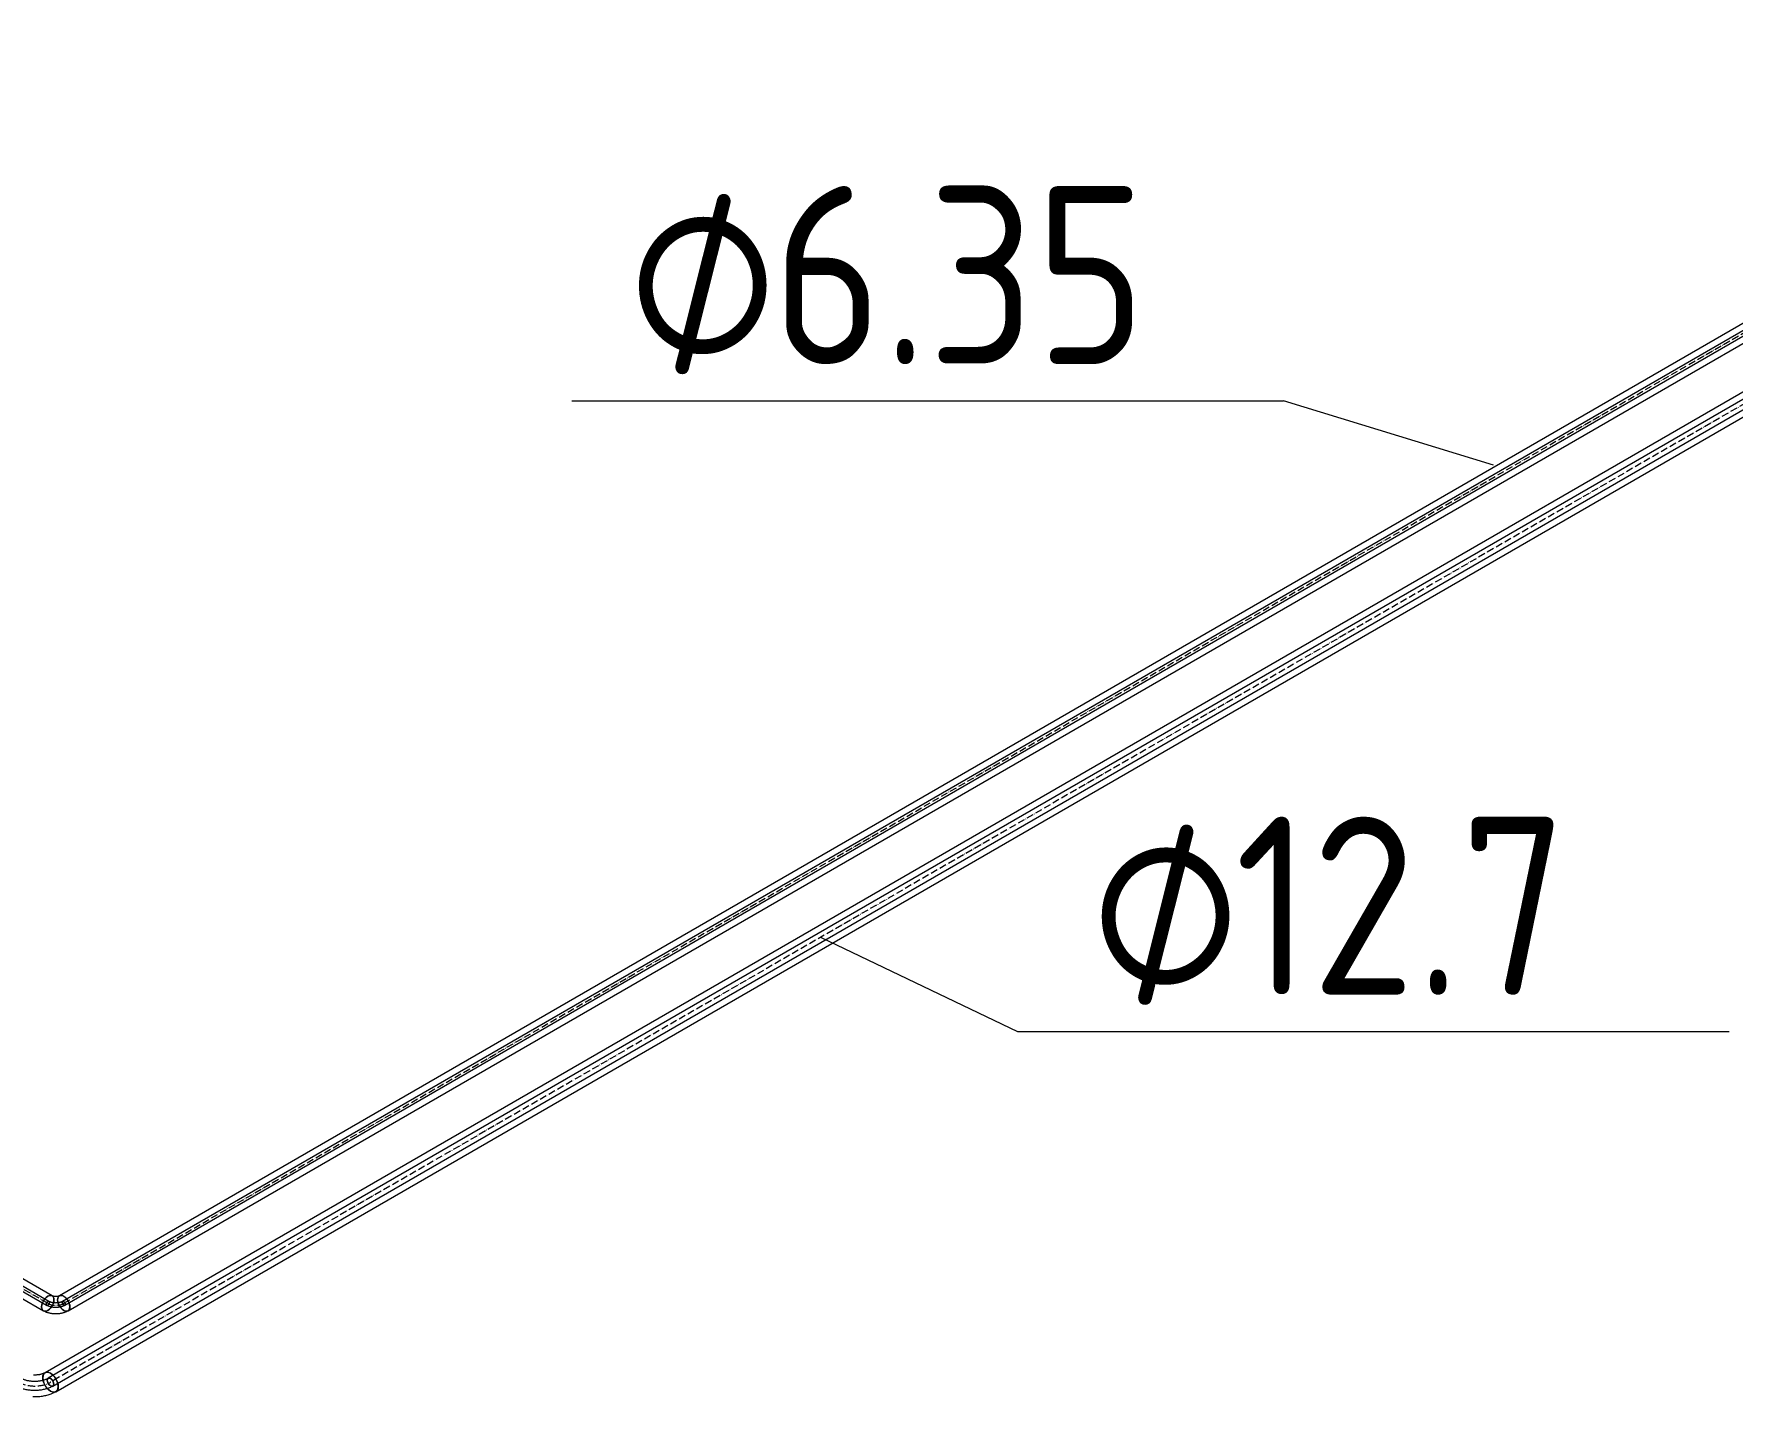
# Model space of a CAD drawing. Header units: millimetres. Extents: x -88595 to 880822, y -1054509 to -148035.
# Drawn here: x 425119 to 427505, y -355690 to -353769 of the extents above; entities that cross this region are included whole.
import ezdxf

# ---------------------------------------------------------------- set-up
doc = ezdxf.new("R2010")
doc.units = ezdxf.units.MM
doc.linetypes.add('$12$ADSK_Осевая', pattern=[14, 10, -2, 0, -2])
doc.linetypes.add('$13$ADSK_Осевая', pattern=[14, 10, -2, 0, -2])
for name, color, linetype, lineweight in [('Изоляция', 7, 'Continuous', 18), ('Марки', 7, 'Continuous', 20), ('Трубопровод', 7, 'Continuous', 18), ('Трубопроводы', 7, 'Continuous', 18)]:
    doc.layers.add(name, color=color, linetype=linetype, lineweight=lineweight)
doc.styles.add('$10$GOST Common', font='GOST_Common.ttf', dxfattribs={"width": 0.9, "height": 250})
doc.styles.add('$6$GOST Common_1', font='GOST_Common.ttf', dxfattribs={"width": 0.9, "height": 250})

# ---------------------------------------------------------------- blocks, each defined once
blk = doc.blocks.new('$0$ADSK_МедьПайка_Отвод-гнутая труба - Отвод _гнутая труба_-V141-В_ОВ3_1')
at = {"layer": 'Трубопроводы', "color": 190, "true_color": 0x8000ff}
for points in [[(-18424.4, 7882.6, 0), (-18425, 7882.4, 0), (-18425.5, 7882.3, 0), (-18426, 7882.5, 0), (-18426.3, 7882.8, 0), (-18426.5, 7883.3, 0), (-18426.6, 7883.9, 0), (-18426.5, 7884.6, 0), (-18426.3, 7885.4, 0), (-18426, 7886.1, 0), (-18425.5, 7886.8, 0), (-18425, 7887.4, 0), (-18424.4, 7887.8, 0)], [(-18426, 7882.5, 0), (-18425.6, 7882.2, 0), (-18425.3, 7882, 0), (-18424.9, 7881.8, 0), (-18424.5, 7881.5, 0), (-18424.2, 7881.2, 0), (-18423.8, 7880.9, 0), (-18423.4, 7880.6, 0), (-18423, 7880.2, 0), (-18422.7, 7879.9, 0), (-18422.3, 7879.5, 0), (-18422, 7879.1, 0), (-18421.6, 7878.7, 0), (-18421.3, 7878.3, 0), (-18420.9, 7877.8, 0), (-18420.6, 7877.4, 0), (-18420.3, 7877, 0), (-18420, 7876.5, 0), (-18419.7, 7876, 0), (-18419.4, 7875.5, 0), (-18419.1, 7875.1, 0), (-18418.8, 7874.6, 0), (-18418.6, 7874.1, 0), (-18418.3, 7873.6, 0), (-18418.1, 7873.1, 0), (-18417.9, 7872.6, 0), (-18417.7, 7872.1, 0), (-18417.5, 7871.5, 0), (-18417.3, 7871, 0), (-18417.1, 7870.5, 0), (-18417, 7870, 0), (-18416.8, 7869.5, 0), (-18416.7, 7869.1, 0), (-18416.6, 7868.6, 0), (-18416.5, 7868.1, 0), (-18416.5, 7867.6, 0), (-18416.4, 7867.2, 0), (-18416.4, 7866.7, 0), (-18416.3, 7866.3, 0), (-18416.3, 7865.9, 0), (-18416.3, 7865.8, 0)], [(-18424.4, 7887.8, 0), (-18423.8, 7888, 0), (-18423.3, 7888.1, 0), (-18422.8, 7888, 0), (-18422.4, 7887.6, 0), (-18422.2, 7887.1, 0), (-18422.1, 7886.5, 0), (-18422.2, 7885.8, 0), (-18422.4, 7885, 0), (-18422.8, 7884.3, 0), (-18423.3, 7883.6, 0), (-18423.8, 7883, 0), (-18424.4, 7882.6, 0)], [(-18422.8, 7888, 0), (-18422.3, 7887.6, 0), (-18421.7, 7887.3, 0), (-18421.2, 7886.9, 0), (-18420.7, 7886.5, 0), (-18420.1, 7886.1, 0), (-18419.6, 7885.7, 0), (-18419.1, 7885.3, 0), (-18418.7, 7884.8, 0), (-18418.2, 7884.3, 0), (-18417.7, 7883.8, 0), (-18417.2, 7883.3, 0), (-18416.8, 7882.8, 0), (-18416.3, 7882.3, 0), (-18415.9, 7881.7, 0), (-18415.5, 7881.2, 0), (-18415.1, 7880.6, 0), (-18414.7, 7880, 0), (-18414.3, 7879.4, 0), (-18413.9, 7878.8, 0), (-18413.6, 7878.2, 0), (-18413.2, 7877.6, 0), (-18412.9, 7876.9, 0), (-18412.6, 7876.3, 0), (-18412.3, 7875.7, 0), (-18412, 7875, 0), (-18411.7, 7874.4, 0), (-18411.5, 7873.7, 0), (-18411.3, 7873.1, 0), (-18411.1, 7872.4, 0), (-18410.9, 7871.8, 0), (-18410.7, 7871.1, 0), (-18410.5, 7870.4, 0), (-18410.4, 7869.8, 0), (-18410.3, 7869.1, 0), (-18410.2, 7868.5, 0), (-18410.1, 7867.8, 0), (-18410, 7867.2, 0), (-18410, 7866.6, 0), (-18410, 7865.9, 0), (-18410, 7865.8, 0)], [(-18410.9, 7864.5, 0), (-18411.6, 7864.2, 0), (-18412.3, 7864, 0), (-18413.2, 7863.9, 0), (-18414, 7864, 0), (-18414.7, 7864.2, 0), (-18415.4, 7864.5, 0), (-18415.9, 7864.8, 0), (-18416.2, 7865.3, 0), (-18416.3, 7865.8, 0), (-18416.2, 7866.2, 0), (-18415.9, 7866.7, 0), (-18415.4, 7867.1, 0)], [(-18415.4, 7867.1, 0), (-18414.7, 7867.3, 0), (-18414, 7867.5, 0), (-18413.2, 7867.6, 0), (-18412.3, 7867.5, 0), (-18411.6, 7867.3, 0), (-18410.9, 7867.1, 0), (-18410.4, 7866.7, 0), (-18410.1, 7866.2, 0), (-18410, 7865.8, 0), (-18410.1, 7865.3, 0), (-18410.4, 7864.8, 0), (-18410.9, 7864.5, 0)]]:
    blk.add_polyline3d(points, dxfattribs=at)
blk = doc.blocks.new('$0$ADSK_МедьПайка_Отвод-гнутая труба - Отвод _гнутая труба_-V144-В_ОВ3_1')
at = {"layer": 'Трубопроводы', "color": 134, "true_color": 0x00a6a6}
for points in [[(-18414.4, 7898.7, 0), (-18415.6, 7898.3, 0), (-18416.6, 7898.1, 0), (-18417.6, 7898.4, 0), (-18418.3, 7899.1, 0), (-18418.7, 7900.1, 0), (-18418.9, 7901.3, 0), (-18418.7, 7902.8, 0), (-18418.3, 7904.3, 0), (-18417.6, 7905.8, 0), (-18416.6, 7907.1, 0), (-18415.6, 7908.3, 0), (-18414.4, 7909.1, 0)], [(-18417.6, 7898.4, 0), (-18416.9, 7898, 0), (-18416.1, 7897.5, 0), (-18415.4, 7897, 0), (-18414.7, 7896.5, 0), (-18413.9, 7895.9, 0), (-18413.2, 7895.3, 0), (-18412.5, 7894.6, 0), (-18411.7, 7894, 0), (-18411, 7893.2, 0), (-18410.3, 7892.5, 0), (-18409.6, 7891.7, 0), (-18408.9, 7890.9, 0), (-18408.2, 7890.1, 0), (-18407.5, 7889.2, 0), (-18406.8, 7888.3, 0), (-18406.2, 7887.4, 0), (-18405.6, 7886.5, 0), (-18405, 7885.6, 0), (-18404.4, 7884.6, 0), (-18403.8, 7883.6, 0), (-18403.3, 7882.7, 0), (-18402.8, 7881.7, 0), (-18402.3, 7880.7, 0), (-18401.8, 7879.7, 0), (-18401.4, 7878.6, 0), (-18400.9, 7877.6, 0), (-18400.6, 7876.6, 0), (-18400.2, 7875.6, 0), (-18399.9, 7874.6, 0), (-18399.6, 7873.6, 0), (-18399.3, 7872.6, 0), (-18399.1, 7871.6, 0), (-18398.9, 7870.7, 0), (-18398.7, 7869.7, 0), (-18398.6, 7868.8, 0), (-18398.4, 7867.9, 0), (-18398.4, 7867, 0), (-18398.3, 7866.1, 0), (-18398.3, 7865.3, 0), (-18398.3, 7865, 0)], [(-18414.4, 7909.1, 0), (-18413.2, 7909.6, 0), (-18412.1, 7909.7, 0), (-18411.2, 7909.4, 0), (-18410.5, 7908.8, 0), (-18410.1, 7907.8, 0), (-18409.9, 7906.5, 0), (-18410.1, 7905.1, 0), (-18410.5, 7903.6, 0), (-18411.2, 7902.1, 0), (-18412.1, 7900.7, 0), (-18413.2, 7899.6, 0), (-18414.4, 7898.7, 0)], [(-18411.2, 7909.4, 0), (-18410.1, 7908.8, 0), (-18409.1, 7908.1, 0), (-18408, 7907.4, 0), (-18407, 7906.6, 0), (-18405.9, 7905.8, 0), (-18404.9, 7904.9, 0), (-18403.9, 7904, 0), (-18402.9, 7903.1, 0), (-18402, 7902.2, 0), (-18401, 7901.2, 0), (-18400.1, 7900.2, 0), (-18399.2, 7899.1, 0), (-18398.3, 7898.1, 0), (-18397.4, 7897, 0), (-18396.6, 7895.8, 0), (-18395.8, 7894.7, 0), (-18395, 7893.5, 0), (-18394.2, 7892.3, 0), (-18393.5, 7891.1, 0), (-18392.8, 7889.9, 0), (-18392.1, 7888.7, 0), (-18391.4, 7887.4, 0), (-18390.8, 7886.1, 0), (-18390.2, 7884.9, 0), (-18389.6, 7883.6, 0), (-18389.1, 7882.3, 0), (-18388.6, 7881, 0), (-18388.2, 7879.7, 0), (-18387.7, 7878.4, 0), (-18387.4, 7877, 0), (-18387, 7875.7, 0), (-18386.7, 7874.4, 0), (-18386.4, 7873.1, 0), (-18386.2, 7871.8, 0), (-18386, 7870.5, 0), (-18385.8, 7869.2, 0), (-18385.7, 7867.9, 0), (-18385.6, 7866.7, 0), (-18385.6, 7865.4, 0), (-18385.6, 7865, 0)], [(-18387.5, 7862.5, 0), (-18388.8, 7861.9, 0), (-18390.3, 7861.5, 0), (-18391.9, 7861.4, 0), (-18393.6, 7861.5, 0), (-18395.1, 7861.9, 0), (-18396.4, 7862.5, 0), (-18397.4, 7863.2, 0), (-18398.1, 7864.1, 0), (-18398.3, 7865, 0), (-18398.1, 7866, 0), (-18397.4, 7866.9, 0), (-18396.4, 7867.6, 0)], [(-18396.4, 7867.6, 0), (-18395.1, 7868.2, 0), (-18393.6, 7868.6, 0), (-18391.9, 7868.7, 0), (-18390.3, 7868.6, 0), (-18388.8, 7868.2, 0), (-18387.5, 7867.6, 0), (-18386.4, 7866.9, 0), (-18385.8, 7866, 0), (-18385.6, 7865, 0), (-18385.8, 7864.1, 0), (-18386.4, 7863.2, 0), (-18387.5, 7862.5, 0)]]:
    blk.add_polyline3d(points, dxfattribs=at)
blk = doc.blocks.new('$0$ADSK_M_Трубы - Диаметр_10-3265709-В_ОВ3_1')
at = {"layer": 'Марки'}
blk.add_line((-18838.4, 4128.3), (-17838.4, 4128.3), dxfattribs=at)

msp = doc.modelspace()

# ---------------------------------------------------------------- linework, layer by layer
at = {"layer": 'Изоляция', "color": 190, "true_color": 0x8000ff}
for p, q in [((428224.5, -353768.8), (425155.2, -355540.8)), ((425167.4, -355561.9), (428236.6, -353789.8)), ((424880.3, -355416.1), (425132.8, -355561.9)), ((425144.9, -355540.8), (424892.5, -355395))]:
    msp.add_line(p, q, dxfattribs=at)
at = {"layer": 'Изоляция', "color": 134, "true_color": 0x00a6a6}
for p, q in [((428212.7, -353871.9), (425135, -355648.8)), ((425150.4, -355675.4), (428228.1, -353898.5))]:
    msp.add_line(p, q, dxfattribs=at)
at = {"layer": 'Изоляция', "color": 190, "true_color": 0x8000ff}
for points in [[(425138.8, -355541.4, 0), (425136.6, -355543, 0), (425134.5, -355545.2, 0), (425132.8, -355547.8, 0), (425131.4, -355550.7, 0), (425130.5, -355553.6, 0), (425130.2, -355556.3, 0)], [(425130.2, -355556.3, 0), (425130.5, -355553.6, 0), (425131.4, -355550.7, 0), (425132.8, -355547.8, 0), (425134.5, -355545.2, 0), (425136.6, -355543, 0), (425138.8, -355541.4, 0)], [(425130.2, -355556.3, 0), (425130.5, -355558.7, 0), (425131.4, -355560.6, 0), (425132.8, -355561.9, 0), (425134.5, -355562.4, 0), (425136.6, -355562.2, 0), (425138.8, -355561.3, 0)], [(425138.8, -355561.3, 0), (425136.6, -355562.2, 0), (425134.5, -355562.4, 0), (425132.8, -355561.9, 0), (425131.4, -355560.6, 0), (425130.5, -355558.7, 0), (425130.2, -355556.3, 0)], [(425147.4, -355546.4, 0), (425147.2, -355544, 0), (425146.3, -355542.1, 0), (425144.9, -355540.8, 0), (425143.1, -355540.2, 0), (425141.1, -355540.5, 0), (425138.8, -355541.4, 0)], [(425138.8, -355541.4, 0), (425141.1, -355540.5, 0), (425143.1, -355540.2, 0), (425144.9, -355540.8, 0), (425146.3, -355542.1, 0), (425147.2, -355544, 0), (425147.4, -355546.4, 0)], [(425138.8, -355561.3, 0), (425141.1, -355559.7, 0), (425143.1, -355557.5, 0), (425144.9, -355554.9, 0), (425146.3, -355552, 0), (425147.2, -355549.1, 0), (425147.4, -355546.4, 0)], [(425147.4, -355546.4, 0), (425147.2, -355549.1, 0), (425146.3, -355552, 0), (425144.9, -355554.9, 0), (425143.1, -355557.5, 0), (425141.1, -355559.7, 0), (425138.8, -355561.3, 0)], [(425155.2, -355540.8, 0), (425155.1, -355540.9, 0), (425155, -355540.9, 0), (425154.8, -355541, 0), (425154.7, -355541.1, 0), (425154.5, -355541.1, 0), (425154.3, -355541.2, 0), (425154, -355541.3, 0), (425153.8, -355541.4, 0), (425153.5, -355541.4, 0), (425153.3, -355541.5, 0), (425153, -355541.6, 0), (425152.7, -355541.6, 0), (425152.3, -355541.7, 0), (425152, -355541.7, 0), (425151.7, -355541.8, 0), (425151.3, -355541.8, 0), (425151, -355541.8, 0), (425150.6, -355541.8, 0), (425150.3, -355541.8, 0), (425149.9, -355541.8, 0), (425149.6, -355541.8, 0), (425149.2, -355541.8, 0), (425148.9, -355541.8, 0), (425148.5, -355541.8, 0), (425148.2, -355541.7, 0), (425147.9, -355541.7, 0), (425147.6, -355541.6, 0), (425147.2, -355541.6, 0), (425147, -355541.5, 0), (425146.7, -355541.4, 0), (425146.4, -355541.4, 0), (425146.1, -355541.3, 0), (425145.9, -355541.2, 0), (425145.7, -355541.1, 0), (425145.5, -355541.1, 0), (425145.3, -355541, 0), (425145.2, -355540.9, 0), (425145.1, -355540.9, 0), (425145, -355540.8, 0), (425144.9, -355540.8, 0)], [(425161.3, -355541.4, 0), (425159.1, -355540.5, 0), (425157, -355540.2, 0), (425155.2, -355540.8, 0), (425153.8, -355542.1, 0), (425153, -355544, 0), (425152.7, -355546.4, 0)], [(425152.7, -355546.4, 0), (425152.9, -355544.3, 0), (425153.5, -355542.5, 0), (425154.6, -355541.3, 0), (425155.9, -355540.5, 0), (425157.6, -355540.2, 0), (425159.4, -355540.5, 0), (425161.3, -355541.4, 0)], [(425152.7, -355546.4, 0), (425153, -355549.1, 0), (425153.8, -355552, 0), (425155.2, -355554.9, 0), (425157, -355557.5, 0), (425159.1, -355559.7, 0), (425161.3, -355561.3, 0)], [(425161.3, -355561.3, 0), (425159.4, -355559.9, 0), (425157.6, -355558.1, 0), (425155.9, -355556, 0), (425154.6, -355553.7, 0), (425153.5, -355551.2, 0), (425152.9, -355548.7, 0), (425152.7, -355546.4, 0)], [(425169.9, -355556.3, 0), (425169.6, -355553.6, 0), (425168.7, -355550.7, 0), (425167.4, -355547.8, 0), (425165.6, -355545.2, 0), (425163.5, -355543, 0), (425161.3, -355541.4, 0)], [(425161.3, -355541.4, 0), (425163.2, -355542.8, 0), (425165, -355544.5, 0), (425166.7, -355546.7, 0), (425168, -355549, 0), (425169, -355551.5, 0), (425169.7, -355554, 0), (425169.9, -355556.3, 0)], [(425161.3, -355561.3, 0), (425163.5, -355562.2, 0), (425165.6, -355562.4, 0), (425167.4, -355561.9, 0), (425168.7, -355560.6, 0), (425169.6, -355558.7, 0), (425169.9, -355556.3, 0)], [(425169.9, -355556.3, 0), (425169.7, -355558.4, 0), (425169, -355560.1, 0), (425168, -355561.4, 0), (425166.7, -355562.2, 0), (425165, -355562.5, 0), (425163.2, -355562.1, 0), (425161.3, -355561.3, 0)], [(425167.4, -355561.9, 0), (425166.6, -355562.3, 0), (425165.7, -355562.8, 0), (425164.9, -355563.2, 0), (425164, -355563.5, 0), (425163.2, -355563.9, 0), (425162.3, -355564.2, 0), (425161.5, -355564.5, 0), (425160.6, -355564.7, 0), (425159.7, -355565, 0), (425158.8, -355565.2, 0), (425157.9, -355565.4, 0), (425157, -355565.6, 0), (425156.1, -355565.7, 0), (425155.2, -355565.9, 0), (425154.3, -355566, 0), (425153.4, -355566.1, 0), (425152.5, -355566.1, 0), (425151.6, -355566.2, 0), (425150.6, -355566.2, 0), (425149.7, -355566.2, 0), (425148.8, -355566.2, 0), (425147.9, -355566.1, 0), (425147, -355566.1, 0), (425146.1, -355566, 0), (425145.2, -355565.9, 0), (425144.3, -355565.8, 0), (425143.4, -355565.6, 0), (425142.5, -355565.5, 0), (425141.6, -355565.3, 0), (425140.7, -355565, 0), (425139.8, -355564.8, 0), (425138.9, -355564.6, 0), (425138, -355564.3, 0), (425137.2, -355564, 0), (425136.3, -355563.6, 0), (425135.5, -355563.3, 0), (425134.6, -355562.9, 0), (425133.8, -355562.5, 0), (425133, -355562, 0), (425132.8, -355561.9, 0)]]:
    msp.add_polyline3d(points, dxfattribs=at)
at = {"layer": 'Изоляция', "color": 134, "true_color": 0x00a6a6}
for points in [[(425135, -355648.8, 0), (425134.6, -355649, 0), (425134.1, -355649.3, 0), (425133.5, -355649.5, 0), (425132.9, -355649.8, 0), (425132.3, -355650, 0), (425131.7, -355650.3, 0), (425131, -355650.5, 0), (425130.2, -355650.7, 0), (425129.5, -355650.9, 0), (425128.7, -355651.1, 0), (425127.9, -355651.3, 0), (425127.1, -355651.5, 0), (425126.2, -355651.6, 0), (425125.3, -355651.8, 0), (425124.5, -355651.9, 0), (425123.6, -355651.9, 0), (425122.7, -355652, 0), (425121.8, -355652.1, 0), (425120.8, -355652.1, 0), (425119.9, -355652.1, 0), (425119, -355652.1, 0)], [(425142.7, -355649.5, 0), (425139.9, -355648.3, 0), (425137.3, -355648.1, 0), (425135, -355648.8, 0), (425133.3, -355650.4, 0), (425132.2, -355652.8, 0), (425131.9, -355655.8, 0)], [(425131.9, -355655.8, 0), (425132.1, -355653.2, 0), (425132.9, -355651, 0), (425134.2, -355649.3, 0), (425135.9, -355648.4, 0), (425138, -355648.1, 0), (425140.3, -355648.5, 0), (425142.7, -355649.5, 0)], [(425131.9, -355655.8, 0), (425132.2, -355659.3, 0), (425133.3, -355662.9, 0), (425135, -355666.5, 0), (425137.3, -355669.8, 0), (425139.9, -355672.5, 0), (425142.7, -355674.6, 0)], [(425142.7, -355674.6, 0), (425140.3, -355672.9, 0), (425138, -355670.6, 0), (425135.9, -355668, 0), (425134.2, -355665, 0), (425132.9, -355661.9, 0), (425132.1, -355658.7, 0), (425131.9, -355655.8, 0)], [(425153.6, -355668.3, 0), (425153.2, -355664.9, 0), (425152.1, -355661.2, 0), (425150.4, -355657.6, 0), (425148.1, -355654.3, 0), (425145.5, -355651.6, 0), (425142.7, -355649.5, 0)], [(425142.7, -355649.5, 0), (425145.1, -355651.2, 0), (425147.4, -355653.5, 0), (425149.5, -355656.2, 0), (425151.2, -355659.2, 0), (425152.5, -355662.3, 0), (425153.3, -355665.4, 0), (425153.6, -355668.3, 0)], [(425150.4, -355675.4, 0), (425149, -355676.1, 0), (425147.6, -355676.8, 0), (425146.2, -355677.5, 0), (425144.8, -355678.1, 0), (425143.3, -355678.7, 0), (425141.8, -355679.3, 0), (425140.3, -355679.8, 0), (425138.8, -355680.2, 0), (425137.3, -355680.6, 0), (425135.7, -355681, 0), (425134.1, -355681.4, 0), (425132.6, -355681.7, 0), (425131, -355682, 0), (425129.4, -355682.2, 0), (425127.8, -355682.4, 0), (425126.2, -355682.5, 0), (425124.5, -355682.7, 0), (425122.9, -355682.7, 0), (425121.3, -355682.8, 0), (425119.7, -355682.8, 0), (425118, -355682.7, 0)], [(425142.7, -355674.6, 0), (425145.5, -355675.8, 0), (425148.1, -355676.1, 0), (425150.4, -355675.4, 0), (425152.1, -355673.8, 0), (425153.2, -355671.4, 0), (425153.6, -355668.3, 0)], [(425153.6, -355668.3, 0), (425153.3, -355671, 0), (425152.5, -355673.1, 0), (425151.2, -355674.8, 0), (425149.5, -355675.8, 0), (425147.4, -355676.1, 0), (425145.1, -355675.7, 0), (425142.7, -355674.6, 0)]]:
    msp.add_polyline3d(points, dxfattribs=at)
at = {"layer": 'Марки'}
for p, q in [((427170.1, -354374.3), (426875, -354283.9)), ((426224.4, -355036.9), (426501.5, -355169.4))]:
    msp.add_line(p, q, dxfattribs=at)
at = {"layer": 'Трубопровод', "color": 190, "true_color": 0x8000ff}
for p, q in [((428229, -353776.6), (425159.7, -355548.6)), ((425162.9, -355554.1), (428232.1, -353782)), ((424884.8, -355408.3), (425137.3, -355554.1)), ((425140.4, -355548.6), (424888, -355402.8))]:
    msp.add_line(p, q, dxfattribs=at)
at = {"layer": 'Трубопровод', "color": 190, "linetype": '$12$ADSK_Осевая', "true_color": 0x8000ff}
for p, q in [((425161.3, -355551.3), (428230.6, -353779.3)), ((425161.3, -355551.3), (428230.6, -353779.3)), ((425138.8, -355551.3), (424886.4, -355405.6)), ((425138.8, -355551.3), (424886.4, -355405.6))]:
    msp.add_line(p, q, dxfattribs=at)
at = {"layer": 'Трубопровод', "color": 134, "true_color": 0x00a6a6}
for p, q in [((428217.2, -353879.7), (425139.5, -355656.6)), ((425145.9, -355667.6), (428223.6, -353890.7))]:
    msp.add_line(p, q, dxfattribs=at)
at = {"layer": 'Трубопровод', "color": 134, "linetype": '$12$ADSK_Осевая', "true_color": 0x00a6a6}
msp.add_line((428220.4, -353885.2), (425142.7, -355662.1), dxfattribs=at)
msp.add_line((428220.4, -353885.2), (425142.7, -355662.1), dxfattribs=at)
at = {"layer": 'Трубопровод', "color": 190, "true_color": 0x8000ff}
for points in [[(425138.8, -355548.7, 0), (425138.3, -355549.2, 0), (425137.7, -355549.7, 0), (425137.3, -355550.4, 0), (425136.9, -355551.2, 0), (425136.7, -355551.9, 0), (425136.6, -355552.6, 0)], [(425136.6, -355552.6, 0), (425136.7, -355553.3, 0), (425136.9, -355553.8, 0), (425137.3, -355554.1, 0), (425137.7, -355554.2, 0), (425138.3, -355554.2, 0), (425138.8, -355553.9, 0)], [(425141.1, -355550, 0), (425141, -355549.4, 0), (425140.8, -355548.9, 0), (425140.4, -355548.6, 0), (425140, -355548.4, 0), (425139.4, -355548.5, 0), (425138.8, -355548.7, 0)], [(425138.8, -355553.9, 0), (425139.4, -355553.5, 0), (425140, -355552.9, 0), (425140.4, -355552.3, 0), (425140.8, -355551.5, 0), (425141, -355550.8, 0), (425141.1, -355550, 0)], [(425161.3, -355548.7, 0), (425160.7, -355548.5, 0), (425160.2, -355548.4, 0), (425159.7, -355548.6, 0), (425159.3, -355548.9, 0), (425159.1, -355549.4, 0), (425159, -355550, 0)], [(425159, -355550, 0), (425159.1, -355550.8, 0), (425159.3, -355551.5, 0), (425159.7, -355552.3, 0), (425160.2, -355552.9, 0), (425160.7, -355553.5, 0), (425161.3, -355553.9, 0)], [(425163.5, -355552.6, 0), (425163.5, -355551.9, 0), (425163.2, -355551.2, 0), (425162.9, -355550.4, 0), (425162.4, -355549.7, 0), (425161.9, -355549.2, 0), (425161.3, -355548.7, 0)], [(425161.3, -355553.9, 0), (425161.9, -355554.2, 0), (425162.4, -355554.2, 0), (425162.9, -355554.1, 0), (425163.2, -355553.8, 0), (425163.5, -355553.3, 0), (425163.5, -355552.6, 0)]]:
    msp.add_polyline3d(points, dxfattribs=at)
at = {"layer": 'Трубопровод', "color": 134, "true_color": 0x00a6a6}
for points in [[(425142.7, -355656.9, 0), (425141.6, -355656.4, 0), (425140.5, -355656.3, 0), (425139.5, -355656.6, 0), (425138.8, -355657.2, 0), (425138.4, -355658.2, 0), (425138.2, -355659.5, 0)], [(425138.2, -355659.5, 0), (425138.4, -355660.9, 0), (425138.8, -355662.4, 0), (425139.5, -355663.9, 0), (425140.5, -355665.3, 0), (425141.6, -355666.4, 0), (425142.7, -355667.2, 0)], [(425147.2, -355664.7, 0), (425147.1, -355663.2, 0), (425146.6, -355661.7, 0), (425145.9, -355660.2, 0), (425145, -355658.9, 0), (425143.9, -355657.7, 0), (425142.7, -355656.9, 0)], [(425142.7, -355667.2, 0), (425143.9, -355667.7, 0), (425145, -355667.9, 0), (425145.9, -355667.6, 0), (425146.6, -355666.9, 0), (425147.1, -355665.9, 0), (425147.2, -355664.7, 0)]]:
    msp.add_polyline3d(points, dxfattribs=at)
at = {"layer": 'Трубопроводы', "color": 190, "linetype": '$13$ADSK_Осевая', "true_color": 0x8000ff}
msp.add_ellipse((425150.1, -355544.9), major_axis=(15.9, 0), ratio=0.57735, start_param=3.926991, end_param=5.497787, dxfattribs=at)
at = {"layer": 'Трубопроводы', "color": 134, "linetype": '$13$ADSK_Осевая', "true_color": 0x00a6a6}
msp.add_ellipse((425120.3, -355649.1), major_axis=(31.8, 0), ratio=0.57735, start_param=3.926991, end_param=5.497787, dxfattribs=at)

# ---------------------------------------------------------------- block references
at = {"layer": 'Марки'}
for p in [(444713.4, -358412.2), (445339.9, -359297.8)]:
    msp.add_blockref('$0$ADSK_M_Трубы - Диаметр_10-3265709-В_ОВ3_1', p, dxfattribs=at)
at = {"layer": 'Трубопроводы', "color": 190, "true_color": 0x8000ff, "rotation": 240}
msp.add_blockref('$0$ADSK_МедьПайка_Отвод-гнутая труба - Отвод _гнутая труба_-V141-В_ОВ3_1', (409120.3, -367564.7), dxfattribs=at)
at = {"layer": 'Трубопроводы', "color": 134, "true_color": 0x00a6a6, "rotation": 240}
msp.add_blockref('$0$ADSK_МедьПайка_Отвод-гнутая труба - Отвод _гнутая труба_-V144-В_ОВ3_1', (409090.5, -367657.4), dxfattribs=at)

# ---------------------------------------------------------------- texts
at = {"layer": 'Марки', "lineweight": 9, "char_height": 250, "attachment_point": 1}
for s, insert, width, style in [('6.35', (426156.6, -353982.3), 663.797, '$10$GOST Common'), ('\\fGOST Common|b0|i0|c254|p34|;\\W.9;⌀', (425954.2, -353982.3), 245.316, '$6$GOST Common_1'), ('12.7', (426806.9, -354867.9), 606.076, '$10$GOST Common'), ('\\fGOST Common|b0|i0|c254|p34|;\\W.9;⌀', (426604.5, -354867.9), 245.316, '$6$GOST Common_1')]:
    msp.add_mtext(s, dxfattribs=dict(at, insert=insert, width=width, style=style))

doc.saveas('drawing.dxf')
